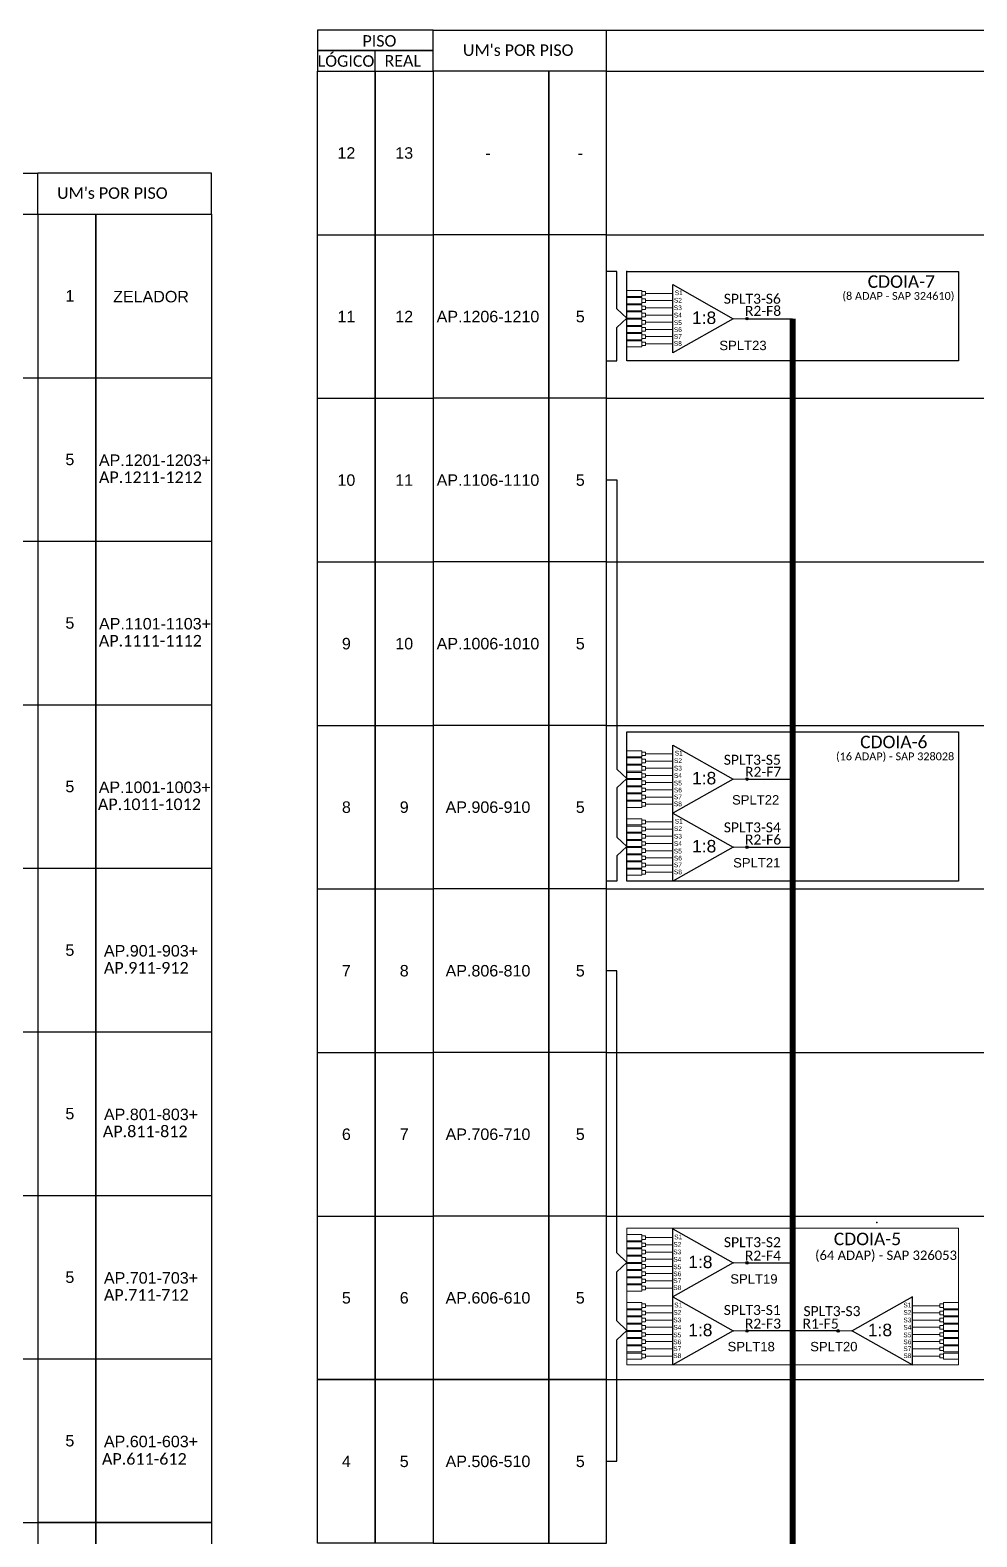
# Model space of a CAD drawing. Header units: millimetres. Extents: x 35553 to 36391, y 58449 to 59043.
# Drawn here: x 36098.6 to 36250.1, y 58652.7 to 58894.1 of the extents above; entities that cross this region are included whole.
import ezdxf
from ezdxf.enums import TextEntityAlignment as Align

# ---------------------------------------------------------------- set-up
doc = ezdxf.new("R2010")
doc.units = ezdxf.units.MM
doc.styles.add('ARIAL', font='arial.ttf')
doc.styles.add('WMF-Calibri0', font='calibri.ttf')

# ---------------------------------------------------------------- blocks, each defined once
blk = doc.blocks.new('LEG_64ADAP_ESQ')
blk.add_point((0, 0))
at = {"color": 1, "style": 'WMF-Calibri0', "flags": 4}
blk.add_attdef('CDO', (-4.08, -3.61), '', height=2, dxfattribs=at)
blk.add_attdef('MODELO', text='', height=1.5, dxfattribs=at).set_placement((-1.47, -5.97), align=Align.CENTER)
blk = doc.blocks.new('SPLITTER_')
blk.add_point((0, 0))
at = {"style": 'ARIAL', "flags": 4}
blk.add_attdef('SPLT', (0, -3.26), '', height=1.5, dxfattribs=at)
blk = doc.blocks.new('A$C415C251F')
at = {"color": 3}
blk.add_point((0, 0), dxfattribs=at)
blk = doc.blocks.new('SPLT_1-8_SC-APC_ESQ')
at = {"color": 1}
blk.add_lwpolyline([(7.37, -2.1), (17.04, -7.55), (7.37, -13), (7.37, -2.1)], dxfattribs=at)
at = {"color": 3, "lineweight": 0}
for points in [[(2.41, -3.02), (0, -3.02)], [(2.41, -4), (0, -4)], [(2.41, -4.17), (0, -4.17)], [(2.41, -3.02), (2.41, -4)], [(2.41, -4.17), (2.41, -5.16)], [(2.99, -3.51), (7.37, -3.51)], [(7.37, -4.66), (2.99, -4.66)], [(2.41, -5.16), (0, -5.16)], [(2.41, -5.32), (0, -5.32)], [(2.41, -6.31), (0, -6.31)], [(2.41, -6.48), (0, -6.48)], [(2.41, -5.32), (2.41, -6.31)], [(2.41, -6.48), (2.41, -7.46)], [(7.37, -5.82), (2.99, -5.82)], [(7.37, -6.97), (2.99, -6.97)], [(2.41, -7.46), (0, -7.46)], [(2.41, -7.63), (0, -7.63)], [(2.41, -8.62), (0, -8.62)], [(2.41, -8.78), (0, -8.78)], [(2.41, -7.63), (2.41, -8.62)], [(2.41, -8.78), (2.41, -9.77)], [(7.37, -8.12), (2.99, -8.12)], [(7.37, -9.28), (2.99, -9.28)], [(2.41, -9.77), (0, -9.77)], [(2.41, -9.94), (0, -9.94)], [(2.41, -10.92), (0, -10.92)], [(2.41, -11.09), (0, -11.09)], [(2.41, -9.94), (2.41, -10.92)], [(2.41, -11.09), (2.41, -12.08)], [(7.37, -10.43), (2.99, -10.43)], [(7.37, -11.58), (2.99, -11.58)], [(2.41, -12.08), (0, -12.08)]]:
    blk.add_lwpolyline(points, dxfattribs=at)
for points in [[(2.99, -3.22), (2.41, -3.22), (2.41, -3.8), (2.99, -3.8)], [(2.99, -4.38), (2.41, -4.38), (2.41, -4.95), (2.99, -4.95)], [(2.99, -5.53), (2.41, -5.53), (2.41, -6.1), (2.99, -6.1)], [(2.99, -6.68), (2.41, -6.68), (2.41, -7.26), (2.99, -7.26)], [(2.99, -7.84), (2.41, -7.84), (2.41, -8.41), (2.99, -8.41)], [(2.99, -8.99), (2.41, -8.99), (2.41, -9.56), (2.99, -9.56)], [(2.99, -10.14), (2.41, -10.14), (2.41, -10.72), (2.99, -10.72)], [(2.99, -11.3), (2.41, -11.3), (2.41, -11.87), (2.99, -11.87)]]:
    blk.add_lwpolyline(points, close=True, dxfattribs=at)
at = {"color": 1, "lineweight": 0}
blk.add_lwpolyline([(17.04, -7.55), (19.26, -7.55)], dxfattribs=at)
at = {"color": 1, "style": 'ARIAL'}
for s, height, p in [('S2', 0.75, (7.56, -4.97)), ('S1', 0.75, (7.7, -3.78)), ('S3', 0.75, (7.55, -6.18)), ('S4', 0.75, (7.55, -7.36)), ('1:8', 2, (10.45, -8.4)), ('S5', 0.75, (7.55, -8.57)), ('S6', 0.75, (7.55, -9.69)), ('S7', 0.75, (7.55, -10.78)), ('S8', 0.75, (7.55, -11.9))]:
    blk.add_text(s, height=height, dxfattribs=at).set_placement(p)

msp = doc.modelspace()

# ---------------------------------------------------------------- hatches: boundary and pattern name
h = msp.add_hatch(color=3)
h.dxf.hatch_style = 1
edge = h.paths.add_edge_path()
edge.add_arc((36213.32, 58847.85), 0.205, 0, 360)
h = msp.add_hatch(color=3)
h.dxf.hatch_style = 1
edge = h.paths.add_edge_path()
edge.add_arc((36213.33, 58774.11), 0.205, 0, 360)
h = msp.add_hatch(color=3)
h.dxf.hatch_style = 1
edge = h.paths.add_edge_path()
edge.add_arc((36213.33, 58763.21), 0.205, 0, 360)
h = msp.add_hatch(color=3)
h.dxf.hatch_style = 1
edge = h.paths.add_edge_path()
edge.add_arc((36213.32, 58696.62), 0.205, 0, 360)
h = msp.add_hatch(color=3)
h.dxf.hatch_style = 1
edge = h.paths.add_edge_path()
edge.add_arc((36213.32, 58685.72), 0.205, 0, 360)
h = msp.add_hatch(color=3)
h.dxf.hatch_style = 1
edge = h.paths.add_edge_path()
edge.add_arc((36227.92, 58685.72), 0.205, 0, 360)

# ---------------------------------------------------------------- linework, layer by layer
at = {"color": 0}
for p, q in [((36163.07, 58894.07), (36344.88, 58894.07)), ((36144.56, 58887.49), (36153.81, 58887.49)), ((36144.56, 58861.29), (36144.56, 58887.49)), ((36153.81, 58887.49), (36153.81, 58861.29)), ((36153.81, 58887.49), (36163.07, 58887.49)), ((36153.81, 58861.29), (36153.81, 58887.49)), ((36163.07, 58887.49), (36163.07, 58861.29)), ((36181.59, 58887.49), (36163.07, 58887.49)), ((36163.07, 58887.49), (36163.07, 58861.29)), ((36181.59, 58861.29), (36181.59, 58887.49)), ((36190.85, 58887.49), (36181.59, 58887.49)), ((36181.59, 58887.49), (36181.59, 58861.29)), ((36190.85, 58861.29), (36190.85, 58887.49)), ((36190.85, 58887.49), (36257.18, 58887.49)), ((36099.8, 58864.6), (36099.81, 58864.6)), ((36099.8, 58864.6), (36099.81, 58864.6)), ((36099.81, 58864.6), (36109.07, 58864.6)), ((36099.81, 58838.4), (36099.81, 58864.6)), ((36109.07, 58864.6), (36127.58, 58864.6)), ((36109.07, 58838.4), (36109.07, 58864.6)), ((36109.07, 58864.6), (36109.07, 58838.4)), ((36127.58, 58864.6), (36127.58, 58838.4)), ((36144.56, 58861.29), (36153.81, 58861.29)), ((36144.56, 58835.1), (36144.56, 58861.29)), ((36153.81, 58861.29), (36153.81, 58835.1)), ((36153.81, 58861.29), (36163.07, 58861.29)), ((36153.81, 58835.1), (36153.81, 58861.29)), ((36163.07, 58861.29), (36163.07, 58835.1)), ((36181.59, 58861.29), (36163.07, 58861.29)), ((36163.07, 58861.29), (36163.07, 58835.1)), ((36181.59, 58835.1), (36181.59, 58861.29)), ((36190.85, 58861.29), (36181.59, 58861.29)), ((36181.59, 58861.29), (36181.59, 58835.1)), ((36190.85, 58835.1), (36190.85, 58861.29)), ((36099.8, 58838.4), (36099.81, 58838.4)), ((36099.8, 58838.4), (36099.81, 58838.4)), ((36099.81, 58838.4), (36109.07, 58838.4)), ((36099.81, 58812.21), (36099.81, 58838.4)), ((36109.07, 58838.4), (36127.58, 58838.4)), ((36109.07, 58812.21), (36109.07, 58838.4)), ((36109.07, 58838.4), (36109.07, 58812.21)), ((36127.58, 58838.4), (36127.58, 58812.21)), ((36144.56, 58835.1), (36153.81, 58835.1)), ((36144.56, 58808.9), (36144.56, 58835.1)), ((36153.81, 58835.1), (36153.81, 58808.9)), ((36153.81, 58835.1), (36163.07, 58835.1)), ((36153.81, 58808.9), (36153.81, 58835.1)), ((36163.07, 58835.1), (36163.07, 58808.9)), ((36181.59, 58835.1), (36163.07, 58835.1)), ((36163.07, 58835.1), (36163.07, 58808.9)), ((36181.59, 58808.9), (36181.59, 58835.1)), ((36190.85, 58835.1), (36181.59, 58835.1)), ((36181.59, 58835.1), (36181.59, 58808.9)), ((36190.85, 58808.9), (36190.85, 58835.1)), ((36099.8, 58812.21), (36099.81, 58812.21)), ((36099.8, 58812.21), (36099.81, 58812.21)), ((36099.81, 58812.21), (36109.07, 58812.21)), ((36099.81, 58786.01), (36099.81, 58812.21)), ((36109.07, 58812.21), (36127.58, 58812.21)), ((36109.07, 58786.01), (36109.07, 58812.21)), ((36109.07, 58812.21), (36109.07, 58786.01)), ((36127.58, 58812.21), (36127.58, 58786.01)), ((36144.56, 58808.9), (36153.81, 58808.9)), ((36144.56, 58782.71), (36144.56, 58808.9)), ((36153.81, 58808.9), (36153.81, 58782.71)), ((36153.81, 58808.9), (36163.07, 58808.9)), ((36153.81, 58782.71), (36153.81, 58808.9)), ((36163.07, 58808.9), (36163.07, 58782.71)), ((36181.59, 58808.9), (36163.07, 58808.9)), ((36163.07, 58808.9), (36163.07, 58782.71)), ((36181.59, 58782.71), (36181.59, 58808.9)), ((36190.85, 58808.9), (36181.59, 58808.9)), ((36181.59, 58808.9), (36181.59, 58782.71)), ((36190.85, 58782.71), (36190.85, 58808.9)), ((36099.8, 58786.01), (36099.81, 58786.01)), ((36099.8, 58786.01), (36099.81, 58786.01)), ((36099.81, 58786.01), (36109.07, 58786.01)), ((36099.81, 58759.82), (36099.81, 58786.01)), ((36109.07, 58786.01), (36127.58, 58786.01)), ((36109.07, 58759.82), (36109.07, 58786.01)), ((36109.07, 58786.01), (36109.07, 58759.82)), ((36127.58, 58786.01), (36127.58, 58759.82)), ((36144.56, 58782.71), (36153.81, 58782.71)), ((36144.56, 58756.51), (36144.56, 58782.71)), ((36153.81, 58782.71), (36153.81, 58756.51)), ((36153.81, 58782.71), (36163.07, 58782.71)), ((36153.81, 58756.51), (36153.81, 58782.71)), ((36163.07, 58782.71), (36163.07, 58756.51)), ((36181.59, 58782.71), (36163.07, 58782.71)), ((36163.07, 58782.71), (36163.07, 58756.51)), ((36181.59, 58756.51), (36181.59, 58782.71)), ((36190.85, 58782.71), (36181.59, 58782.71)), ((36181.59, 58782.71), (36181.59, 58756.51)), ((36190.85, 58756.51), (36190.85, 58782.71)), ((36099.8, 58759.82), (36099.81, 58759.82)), ((36099.8, 58759.82), (36099.81, 58759.82)), ((36099.81, 58759.82), (36109.07, 58759.82)), ((36099.81, 58733.62), (36099.81, 58759.82)), ((36109.07, 58759.82), (36127.58, 58759.82)), ((36109.07, 58733.62), (36109.07, 58759.82)), ((36109.07, 58759.82), (36109.07, 58733.62)), ((36127.58, 58759.82), (36127.58, 58733.62)), ((36144.56, 58756.51), (36153.81, 58756.51)), ((36144.56, 58730.32), (36144.56, 58756.51)), ((36153.81, 58756.51), (36153.81, 58730.32)), ((36153.81, 58756.51), (36163.07, 58756.51)), ((36153.81, 58730.32), (36153.81, 58756.51)), ((36163.07, 58756.51), (36163.07, 58730.32)), ((36181.59, 58756.51), (36163.07, 58756.51)), ((36163.07, 58756.51), (36163.07, 58730.32)), ((36181.59, 58730.32), (36181.59, 58756.51)), ((36190.85, 58756.51), (36181.59, 58756.51)), ((36181.59, 58756.51), (36181.59, 58730.32)), ((36190.85, 58730.32), (36190.85, 58756.51)), ((36099.8, 58733.62), (36099.81, 58733.62)), ((36099.8, 58733.62), (36099.81, 58733.62)), ((36099.81, 58733.62), (36109.07, 58733.62)), ((36099.81, 58707.43), (36099.81, 58733.62)), ((36109.07, 58733.62), (36127.58, 58733.62)), ((36109.07, 58707.43), (36109.07, 58733.62)), ((36109.07, 58733.62), (36109.07, 58707.43)), ((36127.58, 58733.62), (36127.58, 58707.43)), ((36144.56, 58730.32), (36153.81, 58730.32)), ((36144.56, 58704.12), (36144.56, 58730.32)), ((36153.81, 58730.32), (36153.81, 58704.12)), ((36153.81, 58730.32), (36163.07, 58730.32)), ((36153.81, 58704.12), (36153.81, 58730.32)), ((36163.07, 58730.32), (36163.07, 58704.12)), ((36181.59, 58730.32), (36163.07, 58730.32)), ((36163.07, 58730.32), (36163.07, 58704.12)), ((36181.59, 58704.12), (36181.59, 58730.32)), ((36190.85, 58730.32), (36181.59, 58730.32)), ((36181.59, 58730.32), (36181.59, 58704.12)), ((36190.85, 58704.12), (36190.85, 58730.32)), ((36099.8, 58707.43), (36099.81, 58707.43)), ((36099.8, 58707.43), (36099.81, 58707.43)), ((36099.81, 58707.43), (36109.07, 58707.43)), ((36099.81, 58681.23), (36099.81, 58707.43)), ((36109.07, 58707.43), (36127.58, 58707.43)), ((36109.07, 58681.23), (36109.07, 58707.43)), ((36109.07, 58707.43), (36109.07, 58681.23)), ((36127.58, 58707.43), (36127.58, 58681.23)), ((36144.56, 58704.12), (36153.81, 58704.12)), ((36144.56, 58677.93), (36144.56, 58704.12)), ((36153.81, 58704.12), (36153.81, 58677.93)), ((36153.81, 58704.12), (36163.07, 58704.12)), ((36153.81, 58677.93), (36153.81, 58704.12)), ((36163.07, 58704.12), (36163.07, 58677.93)), ((36181.59, 58704.12), (36163.07, 58704.12)), ((36163.07, 58704.12), (36163.07, 58677.93)), ((36181.59, 58677.93), (36181.59, 58704.12)), ((36190.85, 58704.12), (36181.59, 58704.12)), ((36181.59, 58704.12), (36181.59, 58677.93)), ((36190.85, 58677.93), (36190.85, 58704.12)), ((36099.8, 58681.23), (36099.81, 58681.23)), ((36099.8, 58681.23), (36099.81, 58681.23)), ((36099.81, 58681.23), (36109.07, 58681.23)), ((36099.81, 58655.04), (36099.81, 58681.23)), ((36109.07, 58681.23), (36127.58, 58681.23)), ((36109.07, 58655.04), (36109.07, 58681.23)), ((36109.07, 58681.23), (36109.07, 58655.04)), ((36127.58, 58681.23), (36127.58, 58655.04)), ((36153.81, 58677.93), (36144.56, 58677.93)), ((36163.07, 58677.93), (36153.81, 58677.93)), ((36163.07, 58677.93), (36181.59, 58677.93)), ((36181.59, 58677.93), (36190.85, 58677.93)), ((36185.12, 58677.93), (36344.9, 58677.93)), ((36099.8, 58655.04), (36099.81, 58655.04)), ((36099.8, 58655.04), (36099.81, 58655.04)), ((36109.07, 58655.04), (36099.81, 58655.04)), ((36127.58, 58655.04), (36109.07, 58655.04))]:
    msp.add_line(p, q, dxfattribs=at)
for p, q in [((36127.58, 58871.18), (36099.8, 58871.18)), ((36127.58, 58864.6), (36127.58, 58871.18)), ((36064.12, 58864.6), (36099.81, 58864.6)), ((36190.85, 58861.29), (36309.2, 58861.29)), ((36064.12, 58838.4), (36099.81, 58838.4)), ((36190.85, 58835.1), (36309.2, 58835.1)), ((36064.12, 58812.21), (36099.81, 58812.21)), ((36190.85, 58808.9), (36309.2, 58808.9)), ((36064.12, 58786.01), (36099.81, 58786.01)), ((36190.85, 58782.71), (36309.2, 58782.71)), ((36064.12, 58759.82), (36099.81, 58759.82)), ((36190.85, 58756.51), (36309.2, 58756.51)), ((36064.12, 58733.62), (36099.81, 58733.62)), ((36190.85, 58730.32), (36309.2, 58730.32)), ((36064.12, 58707.43), (36099.81, 58707.43)), ((36190.85, 58704.12), (36309.2, 58704.12)), ((36064.12, 58681.23), (36099.81, 58681.23)), ((36185.12, 58677.93), (36344.9, 58677.93)), ((36099.8, 58655.04), (36127.58, 58655.04))]:
    msp.add_line(p, q)
for points in [[(36144.56, 58890.78), (36163.07, 58890.78), (36163.07, 58894.07), (36144.56, 58894.07)], [(36144.56, 58887.49), (36163.07, 58887.49), (36163.07, 58890.78), (36144.56, 58890.78)]]:
    msp.add_lwpolyline(points, close=True)
for points in [[(36190.85, 58887.49), (36190.85, 58894.07)], [(36030.61, 58871.18), (36099.8, 58871.18)], [(36030.61, 58655.04), (36099.81, 58655.04)]]:
    msp.add_lwpolyline(points, dxfattribs=at)
for points in [[(36153.81, 58887.49), (36153.81, 58890.78)], [(36099.8, 58864.6), (36099.8, 58871.18)], [(36099.8, 58864.6), (36099.8, 58871.18)], [(36030.61, 58655.04), (36099.81, 58655.04)]]:
    msp.add_lwpolyline(points)
at = {"color": 3}
for points in [[(36190.85, 58841.08), (36192.5, 58841.08), (36192.5, 58846.43), (36194.06, 58847.94), (36192.5, 58849.45), (36192.49, 58855.4), (36190.84, 58855.4)], [(36190.85, 58822.03), (36192.5, 58822.03), (36192.5, 58775.7), (36194.07, 58774.2), (36192.5, 58772.69), (36192.5, 58771.53)], [(36192.5, 58771.53), (36192.5, 58771.53), (36192.5, 58764.81), (36194.07, 58763.3), (36192.5, 58761.79), (36192.5, 58757.77), (36190.85, 58757.77)], [(36192.5, 58688.47), (36192.5, 58688.47), (36192.5, 58695.2), (36194.06, 58696.7), (36192.5, 58698.21), (36192.49, 58743.41), (36190.84, 58743.41)], [(36190.85, 58664.83), (36192.5, 58664.83), (36192.5, 58684.3), (36194.06, 58685.81), (36192.5, 58687.32), (36192.5, 58688.47)]]:
    msp.add_lwpolyline(points, dxfattribs=at)
at = {"color": 1}
for points in [[(36194.06, 58855.4), (36247.19, 58855.4), (36247.19, 58841.08), (36194.06, 58841.08)], [(36194.07, 58781.66), (36247.2, 58781.66), (36247.2, 58757.77), (36194.07, 58757.77)]]:
    msp.add_lwpolyline(points, close=True, dxfattribs=at)
at = {"color": 6}
for points in [[(36213.53, 58847.85), (36220.63, 58847.85)], [(36213.53, 58774.11), (36220.63, 58774.11)], [(36213.53, 58763.21), (36220.63, 58763.21)], [(36213.32, 58696.62), (36220.63, 58696.62)], [(36227.93, 58685.72), (36213.32, 58685.72)]]:
    msp.add_lwpolyline(points, dxfattribs=at)
at = {"color": 6, "const_width": 1}
for points in [[(36220.63, 58696.62), (36220.63, 58847.85)], [(36220.63, 58696.62), (36220.63, 58572.55)]]:
    msp.add_lwpolyline(points, dxfattribs=at)
at = {"color": 1}
for points in [[(36247.2, 58757.77), (36247.2, 58757.77), (36247.2, 58757.77), (36194.07, 58757.77), (36194.07, 58780.56), (36194.07, 58780.56)], [(36201.44, 58779.56), (36211.1, 58774.11), (36201.44, 58768.66), (36201.44, 58779.56)], [(36201.44, 58768.66), (36211.1, 58763.21), (36201.44, 58757.77), (36201.44, 58768.66)], [(36201.43, 58702.07), (36211.1, 58696.62), (36201.43, 58691.17), (36201.43, 58702.07)], [(36201.43, 58691.17), (36211.1, 58685.72), (36201.43, 58680.28), (36201.43, 58691.17)], [(36239.82, 58691.17), (36230.16, 58685.72), (36239.82, 58680.28), (36239.82, 58691.17)]]:
    msp.add_lwpolyline(points, dxfattribs=at)
at = {"color": 3, "lineweight": 0}
for points in [[(36196.48, 58778.64), (36194.07, 58778.64)], [(36196.48, 58777.65), (36194.07, 58777.65)], [(36196.48, 58777.49), (36194.07, 58777.49)], [(36196.48, 58778.64), (36196.48, 58777.65)], [(36196.48, 58777.49), (36196.48, 58776.5)], [(36197.06, 58778.15), (36201.44, 58778.15)], [(36201.44, 58776.99), (36197.06, 58776.99)], [(36196.48, 58776.5), (36194.07, 58776.5)], [(36196.48, 58776.33), (36194.07, 58776.33)], [(36196.48, 58775.35), (36194.07, 58775.35)], [(36196.48, 58775.18), (36194.07, 58775.18)], [(36196.48, 58776.33), (36196.48, 58775.35)], [(36196.48, 58775.18), (36196.48, 58774.2)], [(36201.44, 58775.84), (36197.06, 58775.84)], [(36201.44, 58774.69), (36197.06, 58774.69)], [(36196.48, 58774.2), (36194.07, 58774.2)], [(36196.48, 58774.03), (36194.07, 58774.03)], [(36196.48, 58773.04), (36194.07, 58773.04)], [(36196.48, 58772.88), (36194.07, 58772.88)], [(36196.48, 58774.03), (36196.48, 58773.04)], [(36196.48, 58772.88), (36196.48, 58771.89)], [(36201.44, 58773.54), (36197.06, 58773.54)], [(36201.44, 58772.38), (36197.06, 58772.38)], [(36196.48, 58771.89), (36194.07, 58771.89)], [(36196.48, 58771.72), (36194.07, 58771.72)], [(36196.48, 58770.74), (36194.07, 58770.74)], [(36196.48, 58770.57), (36194.07, 58770.57)], [(36196.48, 58771.72), (36196.48, 58770.74)], [(36196.48, 58770.57), (36196.48, 58769.58)], [(36201.44, 58771.23), (36197.06, 58771.23)], [(36201.44, 58770.08), (36197.06, 58770.08)], [(36196.48, 58769.58), (36194.07, 58769.58)], [(36196.48, 58767.74), (36194.07, 58767.74)], [(36196.48, 58767.74), (36196.48, 58766.76)], [(36197.06, 58767.25), (36201.44, 58767.25)], [(36196.48, 58766.76), (36194.07, 58766.76)], [(36196.48, 58766.59), (36194.07, 58766.59)], [(36196.48, 58765.6), (36194.07, 58765.6)], [(36196.48, 58765.44), (36194.07, 58765.44)], [(36196.48, 58766.59), (36196.48, 58765.6)], [(36196.48, 58765.44), (36196.48, 58764.45)], [(36201.44, 58766.1), (36197.06, 58766.1)], [(36201.44, 58764.94), (36197.06, 58764.94)], [(36196.48, 58764.45), (36194.07, 58764.45)], [(36196.48, 58764.29), (36194.07, 58764.29)], [(36196.48, 58763.3), (36194.07, 58763.3)], [(36196.48, 58763.13), (36194.07, 58763.13)], [(36196.48, 58764.29), (36196.48, 58763.3)], [(36196.48, 58763.13), (36196.48, 58762.15)], [(36201.44, 58763.79), (36197.06, 58763.79)], [(36201.44, 58762.64), (36197.06, 58762.64)], [(36196.48, 58762.15), (36194.07, 58762.15)], [(36196.48, 58761.98), (36194.07, 58761.98)], [(36196.48, 58760.99), (36194.07, 58760.99)], [(36196.48, 58760.83), (36194.07, 58760.83)], [(36196.48, 58761.98), (36196.48, 58760.99)], [(36196.48, 58760.83), (36196.48, 58759.84)], [(36201.44, 58761.49), (36197.06, 58761.49)], [(36201.44, 58760.33), (36197.06, 58760.33)], [(36196.48, 58759.84), (36194.07, 58759.84)], [(36196.48, 58759.67), (36194.07, 58759.67)], [(36196.48, 58758.69), (36194.07, 58758.69)], [(36196.48, 58759.67), (36196.48, 58758.69)], [(36201.44, 58759.18), (36197.06, 58759.18)], [(36196.48, 58701.15), (36194.06, 58701.15)], [(36196.48, 58700.16), (36194.06, 58700.16)], [(36196.48, 58700), (36194.06, 58700)], [(36196.48, 58701.15), (36196.48, 58700.16)], [(36196.48, 58700), (36196.48, 58699.01)], [(36197.06, 58700.66), (36201.43, 58700.66)], [(36196.48, 58699.01), (36194.06, 58699.01)], [(36196.48, 58698.84), (36194.06, 58698.84)], [(36196.48, 58697.86), (36194.06, 58697.86)], [(36196.48, 58697.69), (36194.06, 58697.69)], [(36196.48, 58698.84), (36196.48, 58697.86)], [(36196.48, 58697.69), (36196.48, 58696.7)], [(36201.43, 58699.5), (36197.06, 58699.5)], [(36201.43, 58698.35), (36197.06, 58698.35)], [(36196.48, 58696.7), (36194.06, 58696.7)], [(36196.48, 58696.54), (36194.06, 58696.54)], [(36196.48, 58695.55), (36194.06, 58695.55)], [(36196.48, 58695.39), (36194.06, 58695.39)], [(36196.48, 58696.54), (36196.48, 58695.55)], [(36196.48, 58695.39), (36196.48, 58694.4)], [(36201.43, 58697.2), (36197.06, 58697.2)], [(36201.43, 58696.04), (36197.06, 58696.04)], [(36201.43, 58694.89), (36197.06, 58694.89)], [(36196.48, 58694.4), (36194.06, 58694.4)], [(36196.48, 58694.23), (36194.06, 58694.23)], [(36196.48, 58693.25), (36194.06, 58693.25)], [(36196.48, 58693.08), (36194.06, 58693.08)], [(36196.48, 58694.23), (36196.48, 58693.25)], [(36196.48, 58693.08), (36196.48, 58692.09)], [(36201.43, 58693.74), (36197.06, 58693.74)], [(36201.43, 58692.59), (36197.06, 58692.59)], [(36196.48, 58692.09), (36194.06, 58692.09)], [(36196.48, 58690.25), (36194.06, 58690.25)], [(36196.48, 58690.25), (36196.48, 58689.27)], [(36244.78, 58690.25), (36244.78, 58689.27)], [(36244.78, 58690.25), (36247.19, 58690.25)], [(36196.48, 58689.27), (36194.06, 58689.27)], [(36196.48, 58689.1), (36194.06, 58689.1)], [(36196.48, 58688.11), (36194.06, 58688.11)], [(36196.48, 58687.95), (36194.06, 58687.95)], [(36196.48, 58689.1), (36196.48, 58688.11)], [(36196.48, 58687.95), (36196.48, 58686.96)], [(36197.06, 58689.76), (36201.43, 58689.76)], [(36201.43, 58688.61), (36197.06, 58688.61)], [(36244.2, 58689.76), (36239.82, 58689.76)], [(36239.82, 58688.61), (36244.2, 58688.61)], [(36244.78, 58689.27), (36247.19, 58689.27)], [(36244.78, 58689.1), (36244.78, 58688.11)], [(36244.78, 58689.1), (36247.19, 58689.1)], [(36244.78, 58688.11), (36247.19, 58688.11)], [(36244.78, 58687.95), (36244.78, 58686.96)], [(36244.78, 58687.95), (36247.19, 58687.95)], [(36196.48, 58686.96), (36194.06, 58686.96)], [(36196.48, 58686.79), (36194.06, 58686.79)], [(36196.48, 58685.81), (36194.06, 58685.81)], [(36196.48, 58685.64), (36194.06, 58685.64)], [(36196.48, 58686.79), (36196.48, 58685.81)], [(36196.48, 58685.64), (36196.48, 58684.65)], [(36201.43, 58687.45), (36197.06, 58687.45)], [(36201.43, 58686.3), (36197.06, 58686.3)], [(36239.82, 58687.45), (36244.2, 58687.45)], [(36239.82, 58686.3), (36244.2, 58686.3)], [(36244.78, 58686.96), (36247.19, 58686.96)], [(36244.78, 58686.79), (36244.78, 58685.81)], [(36244.78, 58686.79), (36247.19, 58686.79)], [(36244.78, 58685.81), (36247.19, 58685.81)], [(36244.78, 58685.64), (36244.78, 58684.65)], [(36244.78, 58685.64), (36247.19, 58685.64)], [(36196.48, 58684.65), (36194.06, 58684.65)], [(36196.48, 58684.49), (36194.06, 58684.49)], [(36196.48, 58683.5), (36194.06, 58683.5)], [(36196.48, 58683.34), (36194.06, 58683.34)], [(36196.48, 58684.49), (36196.48, 58683.5)], [(36196.48, 58683.34), (36196.48, 58682.35)], [(36201.43, 58685.15), (36197.06, 58685.15)], [(36201.43, 58684), (36197.06, 58684)], [(36201.43, 58682.84), (36197.06, 58682.84)], [(36239.82, 58685.15), (36244.2, 58685.15)], [(36239.82, 58684), (36244.2, 58684)], [(36239.82, 58682.84), (36244.2, 58682.84)], [(36244.78, 58684.65), (36247.19, 58684.65)], [(36244.78, 58684.49), (36244.78, 58683.5)], [(36244.78, 58684.49), (36247.19, 58684.49)], [(36244.78, 58683.5), (36247.19, 58683.5)], [(36244.78, 58683.34), (36244.78, 58682.35)], [(36244.78, 58683.34), (36247.19, 58683.34)], [(36196.48, 58682.35), (36194.06, 58682.35)], [(36196.48, 58682.18), (36194.06, 58682.18)], [(36196.48, 58681.2), (36194.06, 58681.2)], [(36196.48, 58682.18), (36196.48, 58681.2)], [(36201.43, 58681.69), (36197.06, 58681.69)], [(36239.82, 58681.69), (36244.2, 58681.69)], [(36244.78, 58682.35), (36247.19, 58682.35)], [(36244.78, 58682.18), (36244.78, 58681.2)], [(36244.78, 58682.18), (36247.19, 58682.18)], [(36244.78, 58681.2), (36247.19, 58681.2)]]:
    msp.add_lwpolyline(points, dxfattribs=at)
for points in [[(36197.06, 58778.43), (36196.48, 58778.43), (36196.48, 58777.86), (36197.06, 58777.86)], [(36197.06, 58777.28), (36196.48, 58777.28), (36196.48, 58776.71), (36197.06, 58776.71)], [(36197.06, 58776.13), (36196.48, 58776.13), (36196.48, 58775.56), (36197.06, 58775.56)], [(36197.06, 58774.97), (36196.48, 58774.97), (36196.48, 58774.4), (36197.06, 58774.4)], [(36197.06, 58773.82), (36196.48, 58773.82), (36196.48, 58773.25), (36197.06, 58773.25)], [(36197.06, 58772.67), (36196.48, 58772.67), (36196.48, 58772.1), (36197.06, 58772.1)], [(36197.06, 58771.52), (36196.48, 58771.52), (36196.48, 58770.94), (36197.06, 58770.94)], [(36197.06, 58770.36), (36196.48, 58770.36), (36196.48, 58769.79), (36197.06, 58769.79)], [(36197.06, 58767.54), (36196.48, 58767.54), (36196.48, 58766.96), (36197.06, 58766.96)], [(36197.06, 58766.38), (36196.48, 58766.38), (36196.48, 58765.81), (36197.06, 58765.81)], [(36197.06, 58765.23), (36196.48, 58765.23), (36196.48, 58764.66), (36197.06, 58764.66)], [(36197.06, 58764.08), (36196.48, 58764.08), (36196.48, 58763.51), (36197.06, 58763.51)], [(36197.06, 58762.93), (36196.48, 58762.93), (36196.48, 58762.35), (36197.06, 58762.35)], [(36197.06, 58761.77), (36196.48, 58761.77), (36196.48, 58761.2), (36197.06, 58761.2)], [(36197.06, 58760.62), (36196.48, 58760.62), (36196.48, 58760.05), (36197.06, 58760.05)], [(36197.06, 58759.47), (36196.48, 58759.47), (36196.48, 58758.89), (36197.06, 58758.89)], [(36197.06, 58700.94), (36196.48, 58700.94), (36196.48, 58700.37), (36197.06, 58700.37)], [(36197.06, 58699.79), (36196.48, 58699.79), (36196.48, 58699.22), (36197.06, 58699.22)], [(36197.06, 58698.64), (36196.48, 58698.64), (36196.48, 58698.06), (36197.06, 58698.06)], [(36197.06, 58697.48), (36196.48, 58697.48), (36196.48, 58696.91), (36197.06, 58696.91)], [(36197.06, 58696.33), (36196.48, 58696.33), (36196.48, 58695.76), (36197.06, 58695.76)], [(36197.06, 58695.18), (36196.48, 58695.18), (36196.48, 58694.61), (36197.06, 58694.61)], [(36197.06, 58694.03), (36196.48, 58694.03), (36196.48, 58693.45), (36197.06, 58693.45)], [(36197.06, 58692.87), (36196.48, 58692.87), (36196.48, 58692.3), (36197.06, 58692.3)], [(36197.06, 58690.05), (36196.48, 58690.05), (36196.48, 58689.47), (36197.06, 58689.47)], [(36244.2, 58690.05), (36244.78, 58690.05), (36244.78, 58689.47), (36244.2, 58689.47)], [(36197.06, 58688.89), (36196.48, 58688.89), (36196.48, 58688.32), (36197.06, 58688.32)], [(36197.06, 58687.74), (36196.48, 58687.74), (36196.48, 58687.17), (36197.06, 58687.17)], [(36244.2, 58688.89), (36244.78, 58688.89), (36244.78, 58688.32), (36244.2, 58688.32)], [(36244.2, 58687.74), (36244.78, 58687.74), (36244.78, 58687.17), (36244.2, 58687.17)], [(36197.06, 58686.59), (36196.48, 58686.59), (36196.48, 58686.01), (36197.06, 58686.01)], [(36197.06, 58685.43), (36196.48, 58685.43), (36196.48, 58684.86), (36197.06, 58684.86)], [(36244.2, 58686.59), (36244.78, 58686.59), (36244.78, 58686.01), (36244.2, 58686.01)], [(36244.2, 58685.43), (36244.78, 58685.43), (36244.78, 58684.86), (36244.2, 58684.86)], [(36197.06, 58684.28), (36196.48, 58684.28), (36196.48, 58683.71), (36197.06, 58683.71)], [(36197.06, 58683.13), (36196.48, 58683.13), (36196.48, 58682.56), (36197.06, 58682.56)], [(36244.2, 58684.28), (36244.78, 58684.28), (36244.78, 58683.71), (36244.2, 58683.71)], [(36244.2, 58683.13), (36244.78, 58683.13), (36244.78, 58682.56), (36244.2, 58682.56)], [(36197.06, 58681.98), (36196.48, 58681.98), (36196.48, 58681.4), (36197.06, 58681.4)], [(36244.2, 58681.98), (36244.78, 58681.98), (36244.78, 58681.4), (36244.2, 58681.4)]]:
    msp.add_lwpolyline(points, close=True, dxfattribs=at)
at = {"color": 1, "lineweight": 0}
for points in [[(36211.1, 58774.11), (36213.33, 58774.11)], [(36211.1, 58763.21), (36213.33, 58763.21)], [(36211.1, 58696.62), (36213.32, 58696.62)], [(36211.1, 58685.72), (36213.32, 58685.72)], [(36230.16, 58685.72), (36227.93, 58685.72)]]:
    msp.add_lwpolyline(points, dxfattribs=at)
msp.add_lwpolyline([(36247.19, 58702.16), (36194.06, 58702.16), (36194.06, 58680.28), (36247.19, 58680.28)], close=True, dxfattribs=at)
at = {"color": 0}
for points in [[(36144.56, 58677.93), (36153.81, 58677.93), (36153.81, 58651.73), (36144.56, 58651.73)], [(36153.81, 58677.93), (36163.07, 58677.93), (36163.07, 58651.73), (36153.81, 58651.73)], [(36181.59, 58677.93), (36163.07, 58677.93), (36163.07, 58651.73), (36181.59, 58651.73)], [(36190.85, 58677.93), (36181.59, 58677.93), (36181.59, 58651.73), (36190.85, 58651.73)], [(36099.81, 58655.04), (36109.07, 58655.04), (36109.07, 58628.84), (36099.81, 58628.84)], [(36109.07, 58655.04), (36127.58, 58655.04), (36127.58, 58628.84), (36109.07, 58628.84)]]:
    msp.add_lwpolyline(points, close=True, dxfattribs=at)
at = {"color": 3}
for centre in [(36213.32, 58847.85), (36213.33, 58774.11), (36213.33, 58763.21), (36213.32, 58696.62), (36213.32, 58685.72), (36227.92, 58685.72)]:
    msp.add_circle(centre, 0.205, dxfattribs=at)
for p in [(36211.1, 58763.21), (36211.1, 58696.62), (36230.16, 58685.72)]:
    msp.add_point(p)

# ---------------------------------------------------------------- block references
at = {"color": 3, "extrusion": (0, 0, -1), "xscale": -1, "zscale": -1}
msp.add_blockref('A$C415C251F', (-36194.06, 58855.4), dxfattribs=at)
msp.add_blockref('SPLT_1-8_SC-APC_ESQ', (36194.06, 58855.4))
ref = msp.add_blockref('LEG_64ADAP_ESQ', (36234.12, 58703.06), dxfattribs=dict(xscale=-1))
ref.add_attrib('CDO', 'CDOIA-5', (36227.22, 58699.45), dxfattribs={"color": 1, "height": 2, "style": 'WMF-Calibri0'})
ref.add_attrib('MODELO', '(64 ADAP) - SAP 326053', dxfattribs={"color": 1, "height": 1.5, "style": 'WMF-Calibri0'}).set_placement((36235.58, 58697.09), align=Align.CENTER)
ref = msp.add_blockref('SPLITTER_', (36211.1, 58685.72))
ref.add_attrib('SPLT', 'SPLT18', (36210.21, 58682.46), dxfattribs={"height": 1.5, "style": 'ARIAL'})

# ---------------------------------------------------------------- texts
for s, height, style, p in [('     PISO', 1.84, 'WMF-Calibri0', (36148.52, 58891.42)), ('  LÓGICO', 1.84, 'WMF-Calibri0', (36143.29, 58888.2)), ("UM's POR PISO", 1.84, 'WMF-Calibri0', (36167.84, 58889.94)), ('    REAL', 1.84, 'WMF-Calibri0', (36152.7, 58888.24)), ("UM's POR PISO", 1.84, 'WMF-Calibri0', (36102.86, 58867.05)), ('SPLT21', 1.5, 'ARIAL', (36211.1, 58759.95)), ('SPLT20', 1.5, 'ARIAL', (36223.44, 58682.46))]:
    msp.add_text(s, height=height, dxfattribs=dict(style=style)).set_placement(p)
at = {"color": 0, "style": 'ARIAL'}
for s, p in [('12', (36149.18, 58874.39)), ('13', (36158.44, 58874.39)), ('-', (36171.85, 58874.39)), ('-', (36186.63, 58874.39)), ('1', (36104.91, 58851.5)), ('ZELADOR', (36117.9, 58851.38)), ('11', (36149.18, 58848.19)), ('12', (36158.44, 58848.19)), ('AP.1206-1210', (36171.85, 58848.19)), ('5', (36186.63, 58848.19)), ('5', (36104.91, 58825.31)), ('AP.1201-1203+', (36118.53, 58825.18)), ('10', (36149.18, 58822)), ('11', (36158.44, 58822)), ('AP.1106-1110', (36171.85, 58822)), ('5', (36186.63, 58822)), ('5', (36104.91, 58799.11)), ('AP.1101-1103+', (36118.54, 58798.99)), ('9', (36149.18, 58795.8)), ('10', (36158.44, 58795.8)), ('AP.1006-1010', (36171.85, 58795.8)), ('5', (36186.63, 58795.8)), ('5', (36104.91, 58772.92)), ('AP.1001-1003+', (36118.5, 58772.79)), ('8', (36149.18, 58769.61)), ('9', (36158.44, 58769.61)), ('AP.906-910', (36171.85, 58769.61)), ('5', (36186.63, 58769.61)), ('5', (36104.91, 58746.72)), ('AP.901-903+', (36117.9, 58746.6)), ('7', (36149.18, 58743.41)), ('8', (36158.44, 58743.41)), ('AP.806-810', (36171.85, 58743.41)), ('5', (36186.63, 58743.41)), ('5', (36104.91, 58720.53)), ('AP.801-803+', (36117.9, 58720.4)), ('6', (36149.18, 58717.22)), ('7', (36158.44, 58717.22)), ('AP.706-710', (36171.85, 58717.22)), ('5', (36186.63, 58717.22)), ('5', (36104.91, 58694.33)), ('AP.701-703+', (36117.9, 58694.21)), ('5', (36149.18, 58691.02)), ('6', (36158.44, 58691.02)), ('AP.606-610', (36171.85, 58691.02)), ('5', (36186.63, 58691.02)), ('5', (36104.91, 58668.14)), ('AP.601-603+', (36117.9, 58668.01)), ('4', (36149.18, 58664.83)), ('5', (36158.44, 58664.83)), ('AP.506-510', (36171.85, 58664.83)), ('5', (36186.63, 58664.83))]:
    msp.add_text(s, height=1.84, dxfattribs=at).set_placement(p, align=Align.MIDDLE_CENTER)
at = {"color": 1, "ltscale": 6, "style": 'WMF-Calibri0'}
msp.add_text('CDOIA-7', height=2, dxfattribs=at).set_placement((36232.65, 58852.79))
at = {"color": 0, "style": 'WMF-Calibri0'}
for s, height, p in [('SPLT3-S6', 1.6, (36209.6, 58850.24)), ('AP.1211-1212', 1.8536, (36109.57, 58821.53)), ('AP.1111-1112', 1.8536, (36109.55, 58795.34)), ('SPLT3-S5', 1.6, (36209.6, 58776.4)), ('AP.1011-1012', 1.8536, (36109.4, 58769.14)), ('SPLT3-S4', 1.6, (36209.6, 58765.57)), ('AP.911-912', 1.854, (36110.36, 58742.95)), ('AP.811-812', 1.854, (36110.19, 58716.75)), ('SPLT3-S2', 1.6, (36209.62, 58699.13)), ('AP.711-712', 1.854, (36110.36, 58690.56)), ('SPLT3-S1', 1.6, (36209.59, 58688.27)), ('SPLT3-S3', 1.6, (36222.36, 58688.09)), ('AP.611-612', 1.854, (36110.05, 58664.29))]:
    msp.add_text(s, height=height, dxfattribs=at).set_placement(p)
at = {"color": 1, "ltscale": 6, "style": 'WMF-Calibri0'}
msp.add_text('(8 ADAP - SAP 324610)', height=1.25, dxfattribs=at).set_placement((36237.56, 58850.87), align=Align.CENTER)
at = {"color": 6, "style": 'WMF-Calibri0'}
for s, p in [('R2-F8', (36213, 58848.3)), ('R2-F7', (36213.01, 58774.47)), ('R2-F6', (36213, 58763.62)), ('R2-F4', (36212.98, 58696.98)), ('R2-F3', (36212.98, 58686.09)), ('R1-F5', (36222.22, 58686.09))]:
    msp.add_text(s, height=1.6, dxfattribs=at).set_placement(p)
at = {"ltscale": 6, "style": 'ARIAL'}
msp.add_text('SPLT23', height=1.5, dxfattribs=at).set_placement((36212.68, 58842.81), align=Align.CENTER)
at = {"color": 1}
for s, height, style, p in [('CDOIA-6', 2, 'WMF-Calibri0', (36231.44, 58779.05)), ('S2', 0.75, 'ARIAL', (36201.63, 58776.69)), ('S1', 0.75, 'ARIAL', (36201.76, 58777.88)), ('S3', 0.75, 'ARIAL', (36201.62, 58775.48)), ('S4', 0.75, 'ARIAL', (36201.62, 58774.3)), ('1:8', 2, 'ARIAL', (36204.52, 58773.26)), ('S5', 0.75, 'ARIAL', (36201.61, 58773.09)), ('S6', 0.75, 'ARIAL', (36201.62, 58771.97)), ('S8', 0.75, 'ARIAL', (36201.62, 58769.76)), ('S7', 0.75, 'ARIAL', (36201.62, 58770.87)), ('S1', 0.75, 'ARIAL', (36201.76, 58766.98)), ('S2', 0.75, 'ARIAL', (36201.63, 58765.8)), ('S3', 0.75, 'ARIAL', (36201.62, 58764.58)), ('S5', 0.75, 'ARIAL', (36201.61, 58762.19)), ('S4', 0.75, 'ARIAL', (36201.62, 58763.41)), ('1:8', 2, 'ARIAL', (36204.52, 58762.36)), ('S6', 0.75, 'ARIAL', (36201.62, 58761.07)), ('S7', 0.75, 'ARIAL', (36201.62, 58759.98)), ('S8', 0.75, 'ARIAL', (36201.62, 58758.86)), ('S2', 0.75, 'ARIAL', (36201.53, 58699.2)), ('S1', 0.75, 'ARIAL', (36201.67, 58700.39)), ('S3', 0.75, 'ARIAL', (36201.52, 58697.99)), ('S4', 0.75, 'ARIAL', (36201.52, 58696.81)), ('1:8', 2, 'ARIAL', (36203.91, 58695.77)), ('S5', 0.75, 'ARIAL', (36201.52, 58695.6)), ('S6', 0.75, 'ARIAL', (36201.52, 58694.48)), ('S7', 0.75, 'ARIAL', (36201.52, 58693.38)), ('S8', 0.75, 'ARIAL', (36201.52, 58692.27)), ('S1', 0.75, 'ARIAL', (36201.67, 58689.49)), ('S1', 0.75, 'ARIAL', (36238.36, 58689.49)), ('S3', 0.75, 'ARIAL', (36201.52, 58687.09)), ('S2', 0.75, 'ARIAL', (36201.53, 58688.3)), ('S2', 0.75, 'ARIAL', (36238.36, 58688.3)), ('S3', 0.75, 'ARIAL', (36238.36, 58687.09)), ('S5', 0.75, 'ARIAL', (36201.52, 58684.7)), ('S4', 0.75, 'ARIAL', (36201.52, 58685.92)), ('1:8', 2, 'ARIAL', (36203.91, 58684.87)), ('1:8', 2, 'ARIAL', (36232.67, 58684.87)), ('S4', 0.75, 'ARIAL', (36238.36, 58685.92)), ('S5', 0.75, 'ARIAL', (36238.36, 58684.7)), ('S6', 0.75, 'ARIAL', (36201.52, 58683.58)), ('S7', 0.75, 'ARIAL', (36201.52, 58682.49)), ('S6', 0.75, 'ARIAL', (36238.36, 58683.58)), ('S7', 0.75, 'ARIAL', (36238.36, 58682.49)), ('S8', 0.75, 'ARIAL', (36201.52, 58681.37)), ('S8', 0.75, 'ARIAL', (36238.36, 58681.37))]:
    msp.add_text(s, height=height, dxfattribs=dict(at, style=style)).set_placement(p)
at = {"color": 1, "style": 'WMF-Calibri0'}
msp.add_text('(16 ADAP) - SAP 328028', height=1.25, dxfattribs=at).set_placement((36237.03, 58777.12), align=Align.CENTER)
at = {"style": 'ARIAL'}
for s, p in [('SPLT22', (36214.71, 58770.03)), ('SPLT19', (36214.43, 58693.29))]:
    msp.add_text(s, height=1.5, dxfattribs=at).set_placement(p, align=Align.CENTER)

doc.saveas('drawing.dxf')
